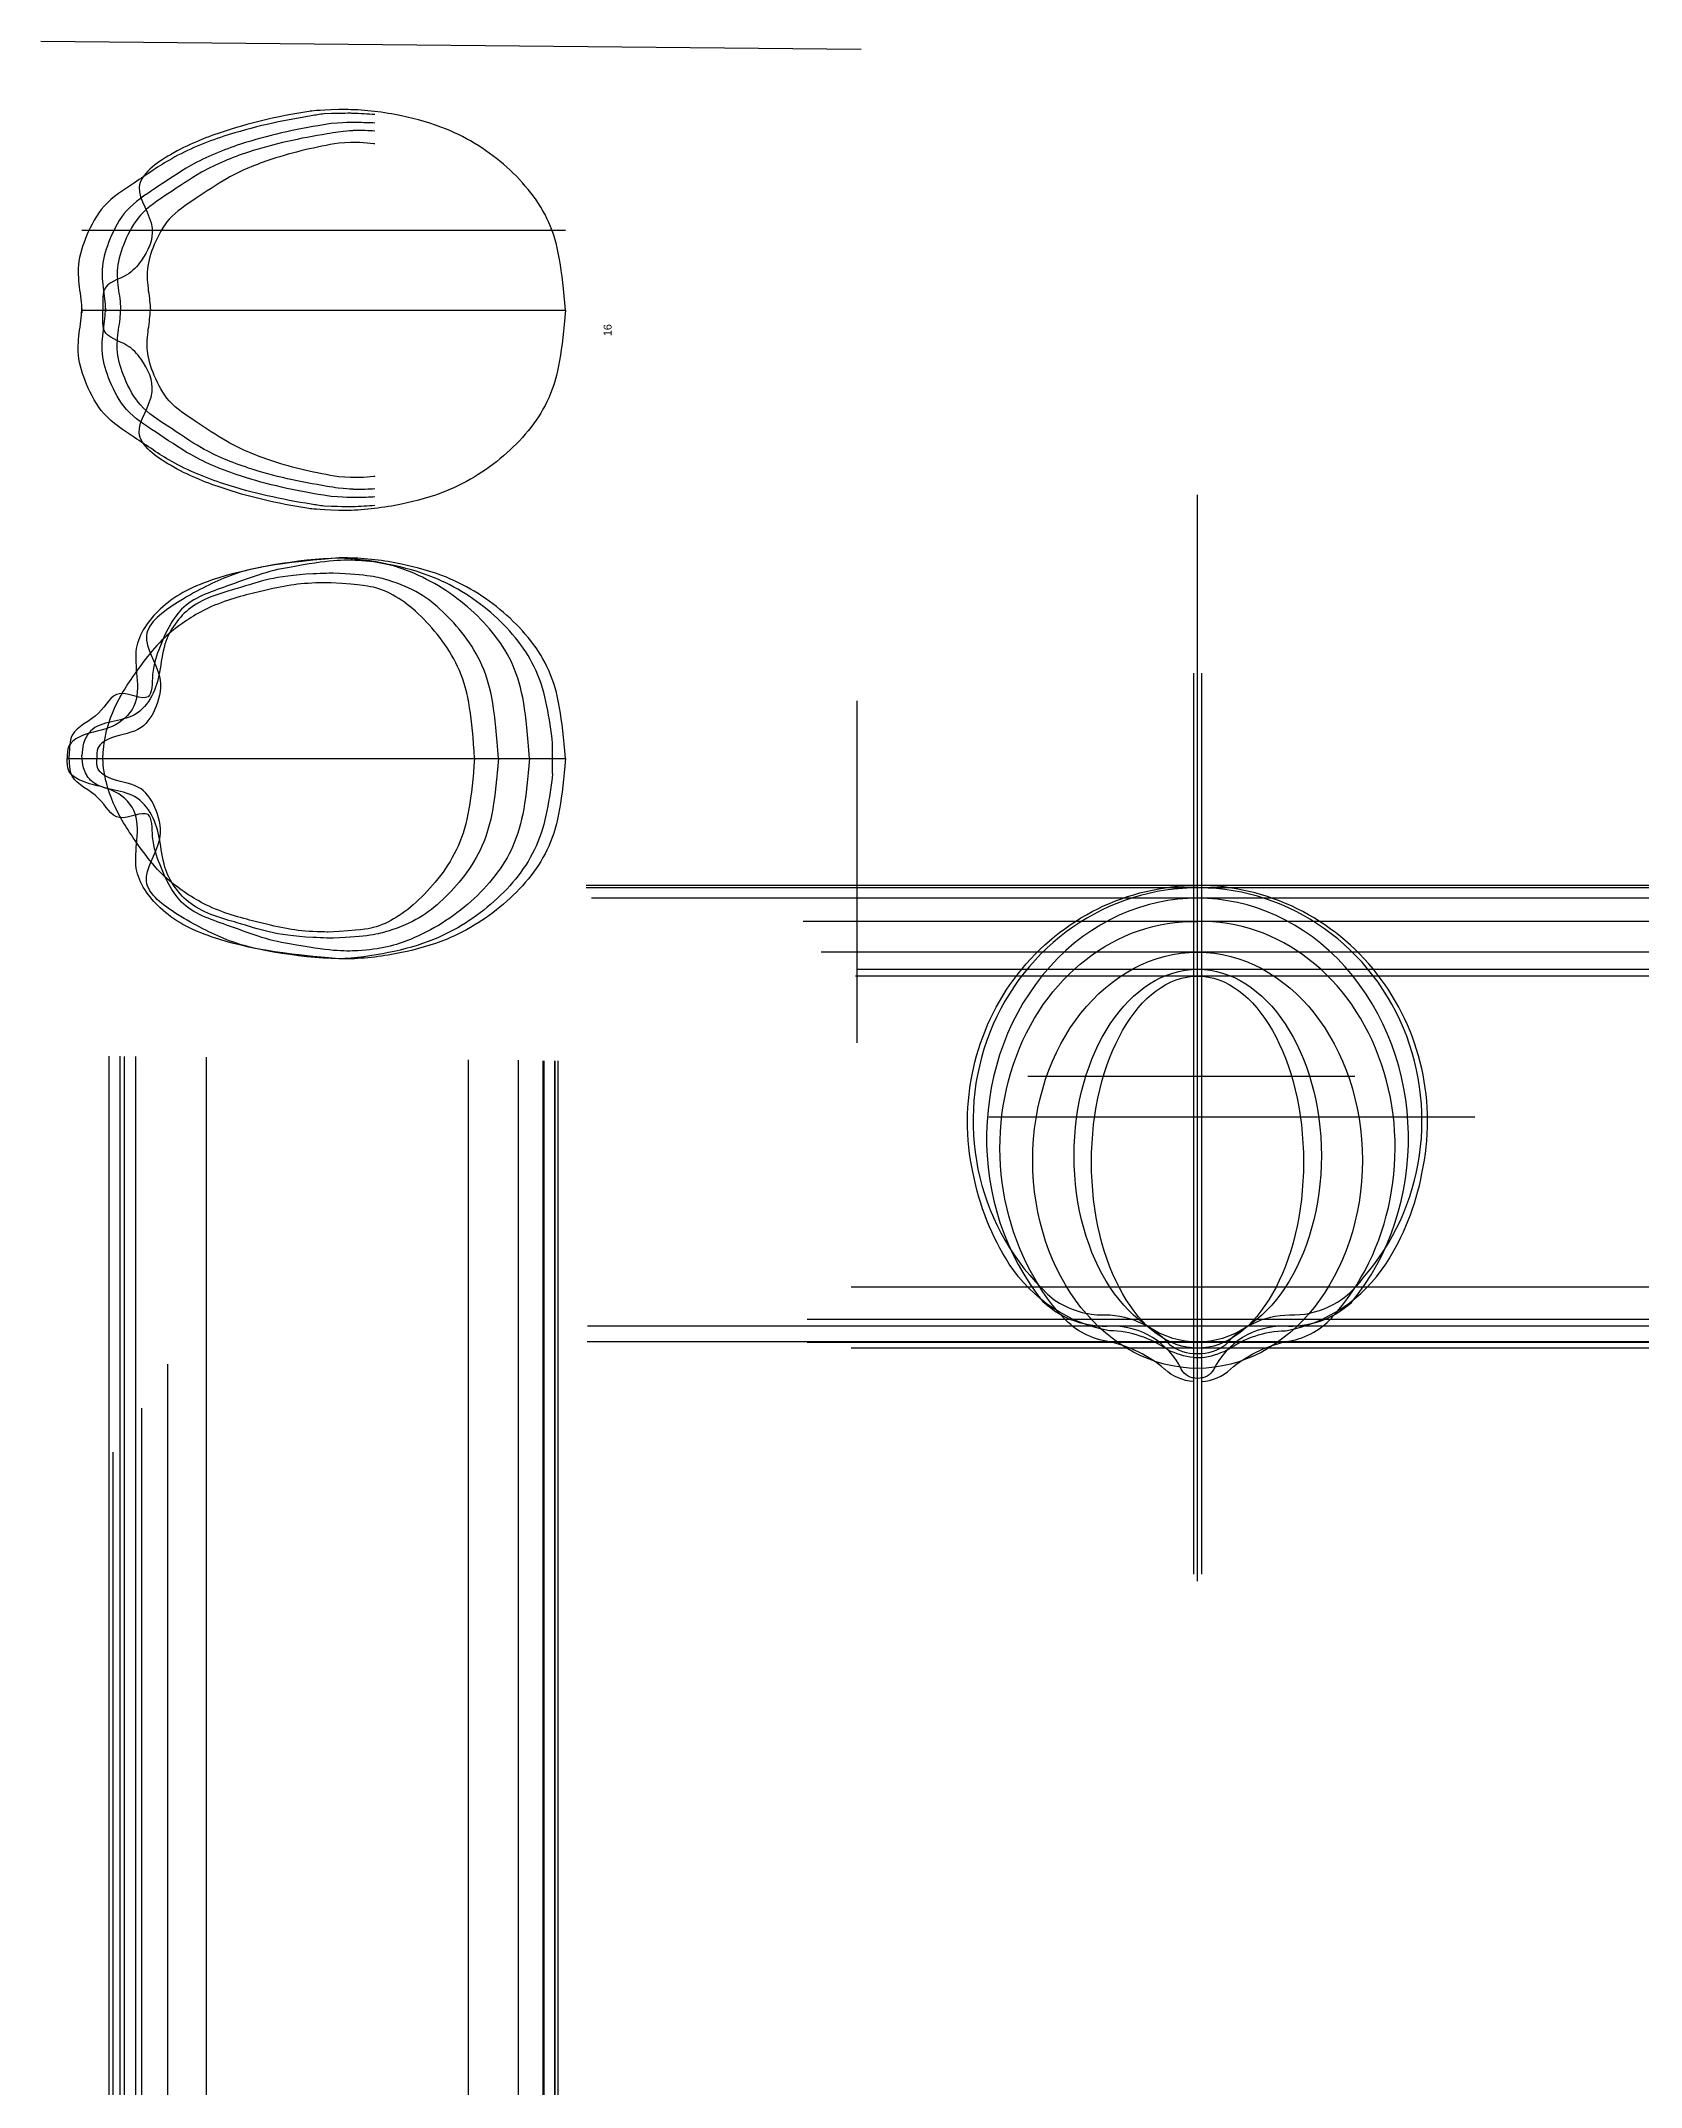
# Model space of a CAD drawing. Extents: x 461 to 4773, y -458 to 1730.
# Drawn here: x 782 to 1582, y 565 to 1588 of the extents above; entities that cross this region are included whole.
import ezdxf

# ---------------------------------------------------------------- set-up
doc = ezdxf.new("R2010")
doc.units = 0
doc.header["$MEASUREMENT"] = 0
doc.layers.get('0').update_dxf_attribs({"linetype": 'CONTINUOUS'})

msp = doc.modelspace()

# ---------------------------------------------------------------- linework, layer by layer
at = {"color": 1, "linetype": 'Continuous'}
for p, q in [((781.8, 1587.9), (1191.9, 1583.8)), ((802.2, 1493.4), (1044, 1493.4)), ((802.2, 1453.4), (1044, 1453.4)), ((1360, 919.4), (1360, 1361)), ((1358, 1271.9), (1358, 821.6)), ((1362, 1271.9), (1362, 821.6)), ((1189.9, 1087.2), (1189.9, 1258)), ((795, 1229.3), (1044, 1229.3)), ((1933, 1132.4), (1171.9, 1132.4)), ((1038.7, 312.3), (1038.7, 1078.2)), ((1275.1, 1070.5), (1438.7, 1070.5)), ((1360, 818.1), (1360, 979.1)), ((818, 312.3), (818, 882.5))]:
    msp.add_line(p, q, dxfattribs=at)
at = {"color": 4, "linetype": 'Continuous'}
for p, q in [((1037.6, 1221.7), (1037.6, 1236.8)), ((1889, 1159.4), (1057.1, 1159.4)), ((823.6, 246.3), (823.6, 1080.3)), ((1033.4, 246.3), (1033.4, 1078.2)), ((1889, 945.5), (1055, 945.5))]:
    msp.add_line(p, q, dxfattribs=at)
at = {"color": 2, "linetype": 'Continuous'}
for p, q in [((1867, 1165.8), (1054.3, 1165.8)), ((1977, 1120.5), (1189.1, 1120.5)), ((821.4, 290.3), (821.4, 1080.4)), ((1040.4, 290.3), (1040.4, 1078.2)), ((1977, 965), (1186.9, 965)), ((1977, 934.5), (1186.9, 934.5))]:
    msp.add_line(p, q, dxfattribs=at)
at = {"color": 6, "linetype": 'Continuous'}
for p, q in [((1867, 1164.6), (1054.3, 1164.6)), ((829.3, 268.3), (829.3, 1080.3)), ((1038.8, 265.5), (1038.8, 1078.2))]:
    msp.add_line(p, q, dxfattribs=at)
at = {"color": 5, "linetype": 'Continuous'}
for p, q in [((1911, 1147.8), (1162.9, 1147.8)), ((815.9, 224.3), (815.9, 1080.4)), ((1020.6, 356.3), (1020.6, 1078.4)), ((1911, 937.7), (1054.9, 937.7)), ((845.2, 356.3), (845.2, 926.5))]:
    msp.add_line(p, q, dxfattribs=at)
at = {"linetype": 'Continuous'}
for p, q in [((1189.9, 1123.9), (1954.3, 1123.9)), ((1032.9, 334.3), (1032.9, 1078.2)), ((1255.6, 1050.1), (1498.7, 1050.1)), ((1955, 948.8), (1164.9, 948.8)), ((1955, 937.4), (1164.9, 937.4)), ((832.2, 334.3), (832.2, 904.5))]:
    msp.add_line(p, q, dxfattribs=at)
at = {"color": 3, "linetype": 'Continuous'}
for p, q in [((864.6, 378.3), (864.6, 1079.9)), ((995.6, 378.3), (995.6, 1078.6))]:
    msp.add_line(p, q, dxfattribs=at)
at = {"color": 2, "linetype": 'Continuous'}
for points in [[(1358, 929.8, -0.083759), (1345.2, 933.6, 0.148628), (1316, 943.2, -0.206825), (1265.9, 976.5, -0.097225), (1247.9, 1021.9)], [(1362, 929.8, 0.083759), (1374.8, 933.6, -0.148628), (1404, 943.2, 0.206825), (1454.1, 976.5, 0.097225), (1472.2, 1021.9)]]:
    msp.add_lwpolyline(points, format="xyb", dxfattribs=at)
at = {"color": 6, "linetype": 'Continuous'}
msp.add_lwpolyline([(1288.4, 958.7, 0.143288), (1311.4, 951.1, -0.230396), (1346, 936.4, 0.191919), (1360, 931.8, 0.191919), (1374.1, 936.4, -0.230396), (1408.6, 951.1, 0.235731), (1442.6, 969.4)], format="xyb", dxfattribs=at)
at = {"color": 4, "linetype": 'Continuous'}
msp.add_lwpolyline([(1436.9, 957.2, -0.205298), (1403.1, 945.5, 0.288321), (1368.2, 924, -0.290448), (1360, 919.4, -0.290448), (1351.9, 924, 0.288321), (1317, 945.5, -0.208713), (1283.1, 957.4)], format="xyb", dxfattribs=at)
at = {"color": 5, "linetype": 'Continuous'}
for points in [[(1316, 937.7, -0.178181), (1293, 949.7)], [(1404, 937.7, 0.178181), (1427.1, 949.7)]]:
    msp.add_lwpolyline(points, format="xyb", dxfattribs=at)
at = {"color": 6, "linetype": 'Continuous'}
msp.add_ellipse((1360, 1048.2), major_axis=(0, -116.4), ratio=0.963918, start_param=0.827381, end_param=5.590183, dxfattribs=at)
at = {"color": 4, "linetype": 'Continuous'}
msp.add_ellipse((1360, 1039.4), major_axis=(-0.2, 120), ratio=0.878772, start_param=3.955689, end_param=8.605453, dxfattribs=at)
at = {"color": 2, "linetype": 'Continuous', "extrusion": (0, 0, -1)}
msp.add_ellipse((1360, 1047.8), major_axis=(0, -118), ratio=0.974576, start_param=1.349059, end_param=3.141598, dxfattribs=at)
at = {"color": 2, "linetype": 'Continuous'}
for major_axis, ratio, start_param, end_param in [((0, -118), 0.974576, 1.349059, 3.141598), ((0, 118), 0.974787, 3.124306, 3.159094)]:
    msp.add_ellipse((1360, 1047.8), major_axis=major_axis, ratio=ratio, start_param=start_param, end_param=end_param, dxfattribs=at)
at = {"color": 5, "linetype": 'Continuous', "extrusion": (0, 0, -1)}
for centre, major_axis, ratio, start_param, end_param in [((1360, 1032.8), (-6.2, 114.9), 0.858073, 3.950493, 6.345795), ((1444.1, 832), (-59.8, 97.7), 0.753218, -0.111766, 0.24601), ((1358.4, 936.4), (-20.6, 4.9), 0.874287, 4.522958, 5.288053)]:
    msp.add_ellipse(centre, major_axis=major_axis, ratio=ratio, start_param=start_param, end_param=end_param, dxfattribs=at)
at = {"color": 5, "linetype": 'Continuous'}
for centre, major_axis, ratio, start_param, end_param in [((1360, 1032.8), (6.2, 114.9), 0.858073, 3.950493, 6.345795), ((1275.9, 832), (59.8, 97.7), 0.753218, -0.111766, 0.24601), ((1361.7, 936.4), (20.6, 4.9), 0.874287, 4.522958, 5.288053)]:
    msp.add_ellipse(centre, major_axis=major_axis, ratio=ratio, start_param=start_param, end_param=end_param, dxfattribs=at)
at = {"color": 1, "linetype": 'Continuous'}
msp.add_ellipse((1360, 1028.4), major_axis=(0, -104), ratio=0.792308, dxfattribs=at)
at = {"linetype": 'Continuous'}
msp.add_ellipse((1360.1, 1030.7), major_axis=(0, -93.2), ratio=0.66309, dxfattribs=at)
at = {"color": 2, "linetype": 'Continuous'}
msp.add_ellipse((1360, 1027.5), major_axis=(0, -93), ratio=0.569892, dxfattribs=at)
at = {"color": 1, "linetype": 'Continuous'}
for points, knots in [([(923.4, 1551.5), (921.2, 1551.2), (904.3, 1548.5), (878.3, 1543), (848.5, 1530.9), (829.6, 1517.5), (812.6, 1506.9), (804.5, 1491.3), (799.7, 1476.9), (800.8, 1465.5), (802, 1457.7), (802.2, 1453.9), (802.3, 1452.1)], [46.460805, 46.460805, 46.460805, 46.460805, 48.070763, 59.288251, 66.387977, 71.920192, 76.737771, 81.049045, 84.809853, 87.93989, 89.458059, 90.777924, 90.777924, 90.777924, 90.777924]), ([(948.7, 1551.1), (945.3, 1551.4), (940.4, 1551.7), (934.5, 1551.8), (923.4, 1551.5)], [37.103191, 37.103191, 37.103191, 37.103191, 39.499891, 40.246015, 40.246015, 40.246015, 40.246015]), ([(923.4, 1355.4), (921.2, 1355.7), (904.3, 1358.3), (878.3, 1363.8), (848.5, 1375.9), (829.6, 1389.3), (812.6, 1399.9), (804.5, 1415.6), (799.7, 1430), (800.8, 1441.3), (802, 1449.2), (802.2, 1452.9), (802.3, 1454.7)], [46.460805, 46.460805, 46.460805, 46.460805, 48.070763, 59.288251, 66.387977, 71.920192, 76.737771, 81.049045, 84.809853, 87.93989, 89.458059, 90.777924, 90.777924, 90.777924, 90.777924]), ([(948.7, 1355.7), (945.3, 1355.4), (940.4, 1355.1), (934.5, 1355), (923.4, 1355.4)], [37.103191, 37.103191, 37.103191, 37.103191, 39.499891, 40.246015, 40.246015, 40.246015, 40.246015]), ([(927.9, 1321.9), (927.9, 1321.9), (899.6, 1321.2), (888, 1316.1), (856.1, 1307.8), (843.1, 1289.3), (841.6, 1273.1), (838, 1260.1), (827, 1246.8), (809.1, 1248.6), (802.7, 1237.2), (802.4, 1232.7), (802.3, 1230.7)], [45.391426, 45.391426, 45.391426, 45.391426, 48.070763, 59.427818, 66.167544, 71.926266, 75.604638, 78.707995, 81.900338, 87.758542, 89.513759, 91.066892, 91.066892, 91.066892, 91.066892]), ([(1010.6, 1229.3), (1008.9, 1252.2), (1005.8, 1276.3), (982.2, 1305.3), (965, 1316.3), (945.1, 1321.2), (927.9, 1321.9)], [0, 0, 0, 0, 9.307391, 17.963219, 26.899557, 30.374806, 30.374806, 30.374806, 30.374806]), ([(927.9, 1139.4), (927.9, 1139.4), (899.6, 1140.2), (888, 1145.3), (856.1, 1153.5), (843.1, 1172), (841.6, 1188.3), (838, 1201.2), (827, 1214.6), (809.1, 1212.7), (802.7, 1224.2), (802.4, 1228.6), (802.3, 1230.7)], [45.391426, 45.391426, 45.391426, 45.391426, 48.070763, 59.427818, 66.167544, 71.926266, 75.604638, 78.707995, 81.900338, 87.758542, 89.513759, 91.066892, 91.066892, 91.066892, 91.066892]), ([(1010.6, 1229.3), (1008.9, 1209.2), (1005.8, 1185), (982.2, 1156.1), (965, 1145.1), (945.1, 1140.1), (927.9, 1139.4)], [0, 0, 0, 0, 9.307391, 17.963219, 26.899557, 30.374806, 30.374806, 30.374806, 30.374806])]:
    msp.add_open_spline(points, degree=3, knots=knots, dxfattribs=at)
at = {"linetype": 'Continuous'}
for points, knots in [([(926.9, 1546.6), (925.6, 1546.4), (910.3, 1544), (886.3, 1538.9), (858, 1527.4), (840, 1514.7), (823.9, 1504.6), (816.2, 1489.7), (811.7, 1476.1), (812.7, 1465.3), (813.8, 1457.8), (814, 1454.2), (814.1, 1452.6)], [47.05052, 47.05052, 47.05052, 47.05052, 48.070763, 59.288251, 66.387977, 71.920192, 76.737771, 81.049045, 84.809853, 87.93989, 89.458059, 90.777924, 90.777924, 90.777924, 90.777924]), ([(948.7, 1546.9), (946, 1547), (941.9, 1547.1), (936.5, 1547.3), (926.9, 1546.6)], [37.044754, 37.044754, 37.044754, 37.044754, 39.499891, 40.505769, 40.505769, 40.505769, 40.505769]), ([(926.9, 1360.2), (925.6, 1360.4), (910.3, 1362.9), (886.3, 1367.9), (858, 1379.4), (840, 1392.1), (823.9, 1402.2), (816.2, 1417.1), (811.7, 1430.8), (812.7, 1441.5), (813.8, 1449), (814, 1452.6), (814.1, 1454.3)], [47.05052, 47.05052, 47.05052, 47.05052, 48.070763, 59.288251, 66.387977, 71.920192, 76.737771, 81.049045, 84.809853, 87.93989, 89.458059, 90.777924, 90.777924, 90.777924, 90.777924]), ([(948.7, 1360), (946, 1359.8), (941.9, 1359.7), (936.5, 1359.6), (926.9, 1360.2)], [37.044754, 37.044754, 37.044754, 37.044754, 39.499891, 40.505769, 40.505769, 40.505769, 40.505769])]:
    msp.add_open_spline(points, degree=3, knots=knots, dxfattribs=at)
at = {"color": 2, "linetype": 'Continuous'}
for points, knots in [([(930.7, 1553.6), (919.3, 1553.2), (900.9, 1550.6), (876.8, 1544.6), (849, 1533.7), (824, 1516.1), (841.5, 1495.8), (833.7, 1479.4), (824.8, 1469.5), (813.1, 1467.1), (812.7, 1458.6), (812.7, 1455.3), (812.7, 1453.7)], [46.848585, 46.848585, 46.848585, 46.848585, 48.070763, 59.427818, 66.38251, 72.023401, 77.397329, 81.697557, 84.186179, 87.590707, 88.793555, 90.076625, 90.076625, 90.076625, 90.076625]), ([(1044, 1453.4), (1042.3, 1473.5), (1039.2, 1497.7), (1015.6, 1526.6), (988.8, 1543.6), (961, 1551.3), (942.6, 1553.7), (932.2, 1553.6), (930.7, 1553.6)], [0, 0, 0, 0, 9.307391, 17.963219, 26.899557, 32.762291, 39.499891, 40.624356, 40.624356, 40.624356, 40.624356]), ([(930.7, 1353.3), (919.3, 1353.7), (900.9, 1356.3), (876.8, 1362.2), (849, 1373.2), (824, 1390.8), (841.5, 1411), (833.7, 1427.4), (824.8, 1437.3), (813.1, 1439.8), (812.7, 1448.2), (812.7, 1451.5), (812.7, 1453.2)], [46.848585, 46.848585, 46.848585, 46.848585, 48.070763, 59.427818, 66.38251, 72.023401, 77.397329, 81.697557, 84.186179, 87.590707, 88.793555, 90.076625, 90.076625, 90.076625, 90.076625]), ([(1044, 1453.4), (1042.3, 1433.3), (1039.2, 1409.1), (1015.6, 1380.2), (988.8, 1363.2), (961, 1355.6), (942.6, 1353.2), (932.2, 1353.2), (930.7, 1353.3)], [0, 0, 0, 0, 9.307391, 17.963219, 26.899557, 32.762291, 39.499891, 40.624356, 40.624356, 40.624356, 40.624356]), ([(926.8, 1317.1), (926.8, 1317.1), (911.5, 1317.1), (899.7, 1314.8), (867.7, 1307), (849.1, 1294.9), (839.7, 1286.2), (828.7, 1272), (821.2, 1260.3), (815.9, 1249.9), (813.1, 1237.1), (812.8, 1232.7), (812.7, 1230.7)], [45.391426, 45.391426, 45.391426, 45.391426, 48.070763, 59.427818, 66.167544, 71.926266, 75.604638, 78.707995, 81.900338, 87.758542, 89.513759, 91.066892, 91.066892, 91.066892, 91.066892]), ([(998.6, 1229.3), (997.3, 1249.4), (994.5, 1273.6), (971.4, 1302.9), (954.3, 1314.1), (942.9, 1315.9), (926.8, 1317.1)], [0, 0, 0, 0, 9.307391, 17.963219, 26.899557, 30.374806, 30.374806, 30.374806, 30.374806]), ([(925.4, 1142.5), (925.4, 1142.5), (910.2, 1142.7), (898.4, 1145.3), (866.5, 1153.5), (848.1, 1165.9), (838.8, 1174.7), (828.1, 1189.1), (820.7, 1200.9), (815.6, 1211.3), (813, 1224.2), (812.8, 1228.6), (812.7, 1230.7)], [45.391426, 45.391426, 45.391426, 45.391426, 48.070763, 59.427818, 66.167544, 71.926266, 75.604638, 78.707995, 81.900338, 87.758542, 89.513759, 91.066892, 91.066892, 91.066892, 91.066892]), ([(998.6, 1229.3), (997, 1209.2), (993.8, 1185), (970.3, 1156.1), (953.1, 1145.1), (941.6, 1143.4), (925.4, 1142.5)], [0, 0, 0, 0, 9.307391, 17.963219, 26.899557, 30.374806, 30.374806, 30.374806, 30.374806])]:
    msp.add_open_spline(points, degree=3, knots=knots, dxfattribs=at)
at = {"color": 5, "linetype": 'Continuous'}
for points, knots in [([(930.4, 1542.4), (928.6, 1542.1), (913.4, 1539.7), (890, 1534.8), (863.2, 1523.9), (846.2, 1511.9), (830.9, 1502.3), (823.6, 1488.2), (819.3, 1475.3), (820.3, 1465.1), (821.4, 1458), (821.6, 1454.6), (821.7, 1453)], [46.508939, 46.508939, 46.508939, 46.508939, 48.070763, 59.288251, 66.387977, 71.920192, 76.737771, 81.049045, 84.809853, 87.93989, 89.458059, 90.777924, 90.777924, 90.777924, 90.777924]), ([(948.7, 1542.9), (945.8, 1543.1), (942.2, 1543.2), (937.7, 1543.1), (930.4, 1542.4)], [37.039298, 37.039298, 37.039298, 37.039298, 39.499891, 39.604693, 39.604693, 39.604693, 39.604693]), ([(930.4, 1364.4), (928.6, 1364.7), (913.4, 1367.1), (890, 1372), (863.2, 1382.9), (846.2, 1395), (830.9, 1404.5), (823.6, 1418.6), (819.3, 1431.5), (820.3, 1441.8), (821.4, 1448.8), (821.6, 1452.2), (821.7, 1453.8)], [46.508939, 46.508939, 46.508939, 46.508939, 48.070763, 59.288251, 66.387977, 71.920192, 76.737771, 81.049045, 84.809853, 87.93989, 89.458059, 90.777924, 90.777924, 90.777924, 90.777924]), ([(948.7, 1364), (945.8, 1363.8), (942.2, 1363.7), (937.7, 1363.8), (930.4, 1364.4)], [37.039298, 37.039298, 37.039298, 37.039298, 39.499891, 39.604693, 39.604693, 39.604693, 39.604693]), ([(906, 1324.8), (895.5, 1323.2), (877.5, 1316.1), (850.8, 1307.3), (841.9, 1286.9), (836.9, 1273.6), (838, 1255), (818.9, 1266.3), (811.5, 1249.2), (796.1, 1244.3), (796, 1234.4), (796, 1230.7)], [50.84802, 50.84802, 50.84802, 50.84802, 59.139389, 65.429121, 70.788884, 74.416511, 77.265849, 80.833124, 84.391376, 88.703009, 91.284306, 91.284306, 91.284306, 91.284306]), ([(1026, 1229.3), (1024.4, 1252.2), (1021.2, 1276.3), (997.7, 1305.3), (970.8, 1322.3), (947.3, 1328.8), (925.7, 1328.5), (906, 1324.8)], [0, 0, 0, 0, 9.307391, 17.963219, 26.899557, 32.762291, 36.121409, 36.121409, 36.121409, 36.121409]), ([(906, 1136.6), (895.5, 1138.1), (877.5, 1145.3), (850.8, 1154), (841.9, 1174.4), (836.9, 1187.7), (838, 1206.3), (818.9, 1195), (811.5, 1212.1), (796.1, 1217), (796, 1226.9), (796, 1230.7)], [50.84802, 50.84802, 50.84802, 50.84802, 59.139389, 65.429121, 70.788884, 74.416511, 77.265849, 80.833124, 84.391376, 88.703009, 91.284306, 91.284306, 91.284306, 91.284306]), ([(1026, 1229.3), (1024.4, 1209.2), (1021.2, 1185), (997.7, 1156), (970.8, 1139.1), (947.3, 1132.6), (925.7, 1132.9), (906, 1136.6)], [0, 0, 0, 0, 9.307391, 17.963219, 26.899557, 32.762291, 36.121409, 36.121409, 36.121409, 36.121409])]:
    msp.add_open_spline(points, degree=3, knots=knots, dxfattribs=at)
at = {"color": 3, "linetype": 'Continuous'}
for points, knots in [([(930.7, 1536.9), (919.4, 1534.9), (900.2, 1530.6), (876, 1520.8), (859.8, 1509.3), (845.3, 1500.2), (838.4, 1486.9), (834.3, 1474.6), (835.2, 1464.9), (836.2, 1458.2), (836.4, 1454.9), (836.5, 1453.4)], [44.281235, 44.281235, 44.281235, 44.281235, 53.359426, 59.749179, 64.728173, 69.063994, 72.944141, 76.328868, 79.145901, 80.512254, 81.700132, 81.700132, 81.700132, 81.700132]), ([(948.7, 1536.5), (948.5, 1536.5), (944.3, 1537.1), (939.3, 1537.4), (930.7, 1536.9)], [29.365961, 29.365961, 29.365961, 29.365961, 29.486062, 32.91834, 32.91834, 32.91834, 32.91834]), ([(930.7, 1370), (919.4, 1371.9), (900.2, 1376.2), (876, 1386.1), (859.8, 1397.5), (845.3, 1406.6), (838.4, 1420), (834.3, 1432.3), (835.2, 1442), (836.2, 1448.7), (836.4, 1451.9), (836.5, 1453.4)], [44.281235, 44.281235, 44.281235, 44.281235, 53.359426, 59.749179, 64.728173, 69.063994, 72.944141, 76.328868, 79.145901, 80.512254, 81.700132, 81.700132, 81.700132, 81.700132]), ([(948.7, 1370.3), (948.5, 1370.3), (944.3, 1369.7), (939.3, 1369.4), (930.7, 1370)], [29.365961, 29.365961, 29.365961, 29.365961, 29.486062, 32.91834, 32.91834, 32.91834, 32.91834])]:
    msp.add_open_spline(points, degree=3, knots=knots, dxfattribs=at)
at = {"color": 4, "linetype": 'Continuous'}
for points, knots in [([(930.7, 1329.4), (910.5, 1328.9), (868.7, 1321.6), (841.4, 1306.5), (827.7, 1287.4), (830.1, 1270), (830.4, 1254.6), (817.4, 1243.4), (804.7, 1242.6), (794.9, 1236.6), (794.9, 1231.5), (795, 1229.3)], [48.884432, 48.884432, 48.884432, 48.884432, 59.427818, 66.167544, 71.926266, 75.443939, 79.174643, 82.863426, 86.832727, 88.897489, 90.450622, 90.450622, 90.450622, 90.450622]), ([(1037.6, 1236.8), (1036, 1249.4), (1032.8, 1273.5), (1009.3, 1302.5), (982.4, 1319.5), (955.2, 1326.9), (939, 1329.2), (930.7, 1329.4)], [0, 0, 0, 0, 9.307391, 17.963219, 26.899557, 32.762291, 39.020456, 39.020456, 39.020456, 39.020456]), ([(930.7, 1129.1), (910.5, 1129.6), (868.7, 1136.9), (841.4, 1152), (827.7, 1171.1), (830.1, 1188.6), (830.4, 1204), (817.4, 1215.2), (804.7, 1216), (794.9, 1222), (794.9, 1227.1), (795, 1229.3)], [48.884432, 48.884432, 48.884432, 48.884432, 59.427818, 66.167544, 71.926266, 75.443939, 79.174643, 82.863426, 86.832727, 88.897489, 90.450622, 90.450622, 90.450622, 90.450622]), ([(1037.6, 1221.7), (1036, 1209.2), (1032.8, 1185), (1009.3, 1156.1), (982.4, 1139), (955.2, 1131.6), (939, 1129.4), (930.7, 1129.1)], [0, 0, 0, 0, 9.307391, 17.963219, 26.899557, 32.762291, 39.020456, 39.020456, 39.020456, 39.020456])]:
    msp.add_open_spline(points, degree=3, knots=knots, dxfattribs=at)
at = {"color": 6, "linetype": 'Continuous'}
for points, knots in [([(930.7, 1329.5), (892.7, 1326.3), (875.6, 1321.1), (852.5, 1309.6), (828, 1292), (843.3, 1272.5), (840.6, 1255.9), (832.3, 1242.1), (819.4, 1241.4), (809.6, 1235.9), (809.7, 1231.1), (809.8, 1229.3)], [43.067153, 43.067153, 43.067153, 43.067153, 49.523182, 55.318759, 60.019501, 64.497774, 67.606694, 70.349787, 73.617691, 75.381447, 76.441964, 76.441964, 76.441964, 76.441964]), ([(1044, 1229.3), (1042.3, 1249.5), (1039.2, 1273.7), (1015.6, 1302.6), (988.8, 1319.6), (961, 1327.2), (942.7, 1329.6), (932.2, 1329.5), (930.7, 1329.5)], [0, 0, 0, 0, 7.75616, 14.969349, 22.416298, 27.301909, 32.916576, 33.853449, 33.853449, 33.853449, 33.853449]), ([(930.7, 1129.1), (892.7, 1132.4), (875.6, 1137.5), (852.5, 1149), (828, 1166.6), (843.3, 1186.2), (840.6, 1202.8), (832.3, 1216.6), (819.4, 1217.3), (809.6, 1222.8), (809.7, 1227.5), (809.8, 1229.3)], [43.067153, 43.067153, 43.067153, 43.067153, 49.523182, 55.318759, 60.019501, 64.497774, 67.606694, 70.349787, 73.617691, 75.381447, 76.441964, 76.441964, 76.441964, 76.441964]), ([(1044, 1229.3), (1042.3, 1209.2), (1039.2, 1185), (1015.6, 1156.1), (988.8, 1139.1), (961, 1131.4), (942.7, 1129), (932.2, 1129.1), (930.7, 1129.1)], [0, 0, 0, 0, 7.75616, 14.969349, 22.416298, 27.301909, 32.916576, 33.853449, 33.853449, 33.853449, 33.853449])]:
    msp.add_open_spline(points, degree=3, knots=knots, dxfattribs=at)

# ---------------------------------------------------------------- texts
at = {"color": 2, "linetype": 'Continuous', "insert": (1063.1, 1440.4), "char_height": 4, "width": 30.284, "attachment_point": 1, "rotation": 90}
msp.add_mtext('16', dxfattribs=at)

doc.saveas('drawing.dxf')
